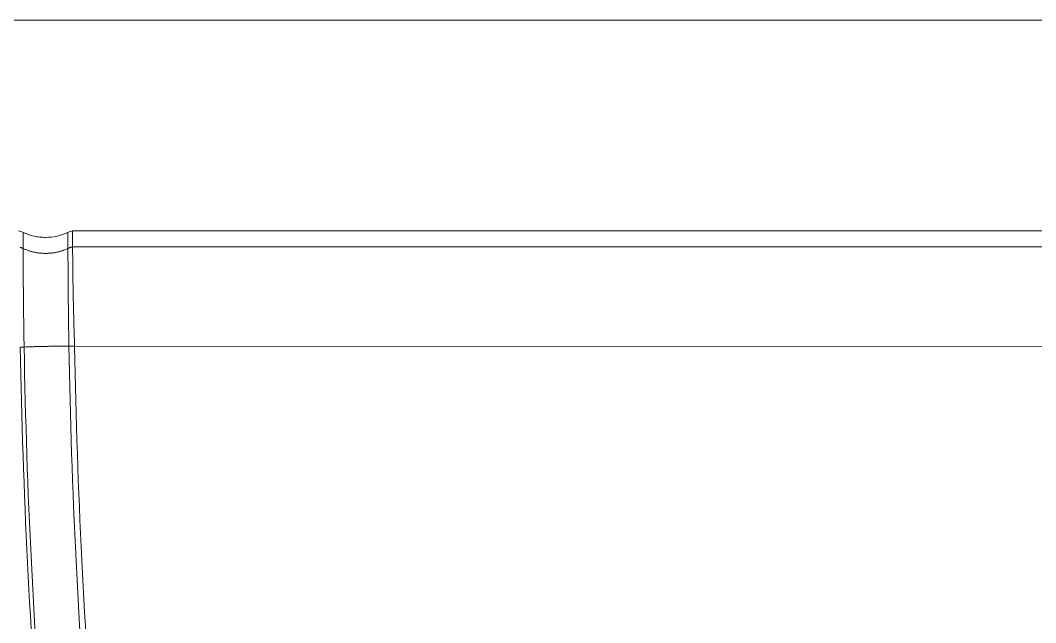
# Model space of a CAD drawing. Header units: millimetres. Extents: x 1448174 to 1599581, y -224422 to -106989.
# Drawn here: x 1488866.5 to 1488998.2, y -135801.3 to -135723.1 of the extents above; entities that cross this region are included whole.
import ezdxf

# ---------------------------------------------------------------- set-up
doc = ezdxf.new("R2010")
doc.units = ezdxf.units.MM
doc.header["$LTSCALE"] = 600
doc.header["$MEASUREMENT"] = 0
doc.layers.add('furniture', color=30, linetype='Continuous', lineweight=9)

msp = doc.modelspace()

# ---------------------------------------------------------------- linework, layer by layer
at = {"layer": 'furniture'}
for p, q in [((1488829.4231, -135723.0728), (1489167.0628, -135723.0728)), ((1489124.1138, -135750.3838), (1488873.2604, -135750.3838)), ((1488866.8412, -135752.6879), (1488867.019, -135752.7667)), ((1488872.658, -135752.6878), (1488872.6776, -135752.6789)), ((1488873.2629, -135752.4626), (1489124.1113, -135752.4625)), ((1488866.9676, -135765.4782), (1488866.9517, -135765.4789)), ((1488872.7833, -135765.3771), (1488872.6048, -135765.3761)), ((1488872.7833, -135765.3771), (1488872.807, -135765.3773)), ((1488873.5223, -135765.3781), (1488873.524, -135765.4399)), ((1489123.8511, -135765.4071), (1488873.524, -135765.4399))]:
    msp.add_line(p, q, dxfattribs=at)
for centre, radius, start, end in [((1488865.0164, -135756.6616), 4.3728, 70.413321, 70.695618), ((1488865.0153, -135756.6635), 4.3749, 70.126362, 70.408542), ((1488865.0165, -135756.6606), 4.3718, 69.845778, 70.128178), ((1488865.0186, -135756.6534), 4.3643, 69.556441, 69.839364), ((1488865.0158, -135756.6639), 4.3751, 69.287202, 69.569437), ((1488865.0066, -135756.6858), 4.3988, 68.995637, 69.276166), ((1488865.0186, -135756.6529), 4.3638, 68.705088, 68.988051), ((1488865.0472, -135756.5801), 4.2856, 68.41923, 68.707916), ((1488865.0092, -135756.6777), 4.3904, 68.146247, 68.426756), ((1488864.9036, -135756.9424), 4.6753, 67.890811, 68.152768), ((1488865.0404, -135756.5956), 4.3025, 67.550841, 67.839896), ((1488865.2718, -135756.0345), 3.6956, 67.200695, 67.545138), ((1488864.9434, -135756.8445), 4.5696, 67.078032, 67.339607), ((1488862.0538, -135763.6827), 11.9932, 66.99731, 67.087387), ((1488865.25, -135756.096), 3.7608, 66.282826, 66.651506), ((1488865.41, -135755.7366), 3.3674, 65.682781, 66.317072), ((1488863.1216, -135760.8953), 9.0109, 65.619421, 65.929727), ((1488869.71, -135746.4591), 6.8576, 246.895306, 248.527451), ((1488869.7628, -135746.3181), 7.0081, 248.547402, 250.154012), ((1488869.79, -135746.2496), 7.0818, 250.135533, 251.733815), ((1488869.7659, -135746.3002), 7.0262, 251.79104, 253.409479), ((1488869.7644, -135746.3124), 7.0142, 253.392348, 255.020385), ((1488869.7605, -135746.3053), 7.02, 255.066657, 256.699852), ((1488869.765, -135746.2969), 7.0292, 256.679649, 258.316208), ((1488869.7572, -135746.3049), 7.0198, 258.365222, 260.009161), ((1488869.7599, -135746.3047), 7.0204, 259.987503, 261.63541), ((1488869.7535, -135746.309), 7.0152, 261.682479, 263.335379), ((1488869.7566, -135746.3069), 7.0177, 263.312017, 264.967099), ((1488869.7509, -135746.3082), 7.0158, 265.012445, 266.670177), ((1488869.7533, -135746.3133), 7.0109, 266.648058, 268.308438), ((1488869.7474, -135746.3278), 6.9962, 268.353206, 270.017975), ((1488869.7513, -135746.3155), 7.0086, 269.986036, 271.647525), ((1488869.7453, -135746.2817), 7.0425, 271.688805, 273.340948), ((1488869.7489, -135746.3343), 6.9898, 273.336361, 275.00114), ((1488869.7539, -135746.4565), 6.8677, 275.048234, 276.742621), ((1488869.7484, -135746.3016), 7.0222, 276.639509, 278.28768), ((1488869.6845, -135745.8858), 7.4428, 278.312481, 279.855257), ((1488869.7554, -135746.44), 6.8847, 280.063733, 281.752591), ((1488869.9384, -135747.354), 5.9526, 281.820303, 283.811038), ((1488869.715, -135746.0523), 7.2706, 283.071867, 284.601065), ((1488867.1466, -135736.0797), 17.5686, 284.508035, 285.079746), ((1488869.951, -135747.2528), 6.054, 286.963044, 289.069775), ((1488870.1712, -135747.8542), 5.4136, 288.946524, 292.54379), ((1488867.1162, -135739.5718), 14.2388, 291.119808, 292.905005), ((1488874.482, -135756.6557), 4.367, 114.122377, 114.404649), ((1488874.4828, -135756.6577), 4.3692, 113.839462, 114.121592), ((1488874.4836, -135756.6604), 4.372, 113.553575, 113.835648), ((1488874.4829, -135756.6593), 4.3707, 113.268565, 113.550733), ((1488874.4831, -135756.659), 4.3705, 112.989967, 113.272175), ((1488874.4828, -135756.6591), 4.3705, 112.702943, 112.985169), ((1488874.4834, -135756.6613), 4.3728, 112.41777, 112.699997), ((1488874.4829, -135756.6599), 4.3713, 112.135445, 112.417687), ((1488874.4831, -135756.6603), 4.3717, 111.855011, 112.137277), ((1488874.4826, -135756.6603), 4.3715, 111.566106, 111.848426), ((1488874.4831, -135756.6602), 4.3716, 111.290055, 111.57232), ((1488874.4837, -135756.6632), 4.3746, 111.001341, 111.283467), ((1488874.4828, -135756.6614), 4.3726, 110.716885, 110.999208), ((1488874.4799, -135756.6536), 4.3642, 110.434051, 110.716873), ((1488874.4837, -135756.6634), 4.3748, 110.153909, 110.43602), ((1488874.4919, -135756.6883), 4.401, 109.861227, 110.141611), ((1488874.4809, -135756.6563), 4.3671, 109.585544, 109.868337), ((1488874.4533, -135756.5817), 4.2876, 109.284694, 109.573184), ((1488874.4902, -135756.6822), 4.3946, 109.025682, 109.305976), ((1488874.5822, -135756.9505), 4.6783, 108.757995, 109.019732), ((1488874.4602, -135756.5994), 4.3066, 108.434457, 108.723246), ((1488874.2673, -135756.0244), 3.7001, 108.072175, 108.41627), ((1488874.5485, -135756.8521), 4.5742, 107.943107, 108.204395), ((1488876.843, -135763.923), 12.0081, 107.874683, 107.964656), ((1488874.292, -135756.086), 3.7664, 107.165256, 107.533496), ((1488874.177, -135755.7089), 3.3722, 106.555968, 107.189404), ((1488875.8264, -135761.1188), 9.0279, 106.496603, 106.806448), ((1488861.6118, -135624.0462), 141.5342, 271.968845, 271.984332), ((1488864.7066, -135713.0439), 52.4828, 271.97203, 272.003875), ((1488864.5101, -135707.3572), 58.1728, 272.001403, 272.020008), ((1488859.9511, -135579.6288), 185.9826, 272.036624, 272.04114), ((1488864.0717, -135695.3623), 70.1757, 272.044487, 272.057708), ((1488864.5732, -135709.0593), 56.4696, 272.048179, 272.065665), ((1488864.2515, -135700.0596), 65.475, 272.063138, 272.077848), ((1488864.0516, -135694.7536), 70.7848, 272.083808, 272.097169), ((1488864.2218, -135699.3489), 66.1863, 272.095523, 272.109872), ((1488864.2914, -135701.2967), 64.2373, 272.111808, 272.126624), ((1488864.2597, -135700.3797), 65.1549, 272.124578, 272.139139), ((1488864.2523, -135700.184), 65.3507, 272.139219, 272.153699), ((1488864.2804, -135700.9025), 64.6317, 272.152695, 272.167306), ((1488864.2971, -135701.3672), 64.1667, 272.168123, 272.182816), ((1488864.3027, -135701.5719), 63.9619, 272.184787, 272.199497), ((1488864.3151, -135701.8647), 63.6688, 272.198485, 272.213231), ((1488864.3298, -135702.2175), 63.3157, 272.212234, 272.22703), ((1488864.3413, -135702.5366), 62.9964, 272.227893, 272.242742), ((1488864.3546, -135702.8825), 62.6503, 272.242956, 272.257847), ((1488864.3689, -135703.1855), 62.347, 272.255682, 272.270621), ((1488864.3794, -135703.5407), 61.9916, 272.27394, 272.288925), ((1488864.3942, -135703.886), 61.6459, 272.287996, 272.303034), ((1488864.4084, -135704.2153), 61.3164, 272.302114, 272.3172), ((1488864.4228, -135704.5469), 60.9845, 272.316293, 272.331428), ((1488864.4324, -135704.8393), 60.6919, 272.333622, 272.348798), ((1488864.449, -135705.2554), 60.2755, 272.349194, 272.364434), ((1488864.4679, -135705.6913), 59.8391, 272.36356, 272.378877), ((1488875.5815, -135982.4807), 217.1733, 92.165044, 92.273137), ((1488870.759, -135851.6568), 86.2607, 92.036584, 92.246917), ((1488871.3038, -135866.8555), 101.4692, 91.919875, 92.039025), ((1488877.4501, -136067.5072), 302.2148, 91.777994, 91.810044), ((1488872.0156, -135892.1066), 126.73, 91.697648, 91.782624), ((1488871.4676, -135871.1406), 105.7569, 91.628394, 91.737407), ((1488871.9953, -135890.0527), 124.6764, 91.532428, 91.623822), ((1488872.289, -135902.163), 136.7902, 91.43699, 91.51975), ((1488872.1279, -135895.8945), 130.5197, 91.347508, 91.435309), ((1488872.1002, -135894.2318), 128.8568, 91.262809, 91.352542), ((1488872.1634, -135897.4203), 132.046, 91.171935, 91.259753), ((1488872.1952, -135898.996), 133.6219, 91.084813, 91.171764), ((1488872.1827, -135898.5773), 133.203, 90.995421, 91.082814), ((1488872.1802, -135898.228), 132.8538, 90.9093, 90.996965), ((1488872.1724, -135898.0677), 132.6934, 90.819384, 90.90706), ((1488872.166, -135897.3677), 131.9934, 90.733012, 90.820951), ((1488872.1484, -135896.304), 130.9295, 90.642917, 90.73125), ((1488872.1355, -135894.8083), 129.4338, 90.5557, 90.644631), ((1488872.1158, -135893.1803), 127.8056, 90.464467, 90.553966), ((1488872.1038, -135891.113), 125.7384, 90.376325, 90.466643), ((1488872.0865, -135888.9771), 123.6024, 90.28371, 90.374773), ((1488872.0775, -135886.2119), 120.8371, 90.193714, 90.28596), ((1488872.0658, -135883.2985), 117.9237, 90.099363, 90.192806), ((1488872.0659, -135880.421), 115.0462, 90.00729, 90.101914), ((1488872.0621, -135878.0626), 112.6879, 89.910244, 90.005509), ((1488872.0759, -135873.4444), 108.0696, 89.815812, 89.913682), ((1488872.0959, -135867.5927), 102.2179, 89.714763, 89.816503), ((1488873.2172, -135701.9071), 63.4715, 269.629751, 269.651187), ((1488873.2181, -135701.2442), 64.1344, 269.653921, 269.675205), ((1488873.2231, -135700.6834), 64.6952, 269.673652, 269.694813), ((1488873.2271, -135700.2171), 65.1615, 269.693459, 269.714545), ((1488873.2266, -135699.7625), 65.6161, 269.716964, 269.737956), ((1488873.2307, -135699.2625), 66.1162, 269.736412, 269.757314), ((1488873.2323, -135698.7643), 66.6143, 269.757707, 269.778512), ((1488873.2337, -135698.3028), 67.0759, 269.778874, 269.799595), ((1488873.235, -135697.8185), 67.5601, 269.799924, 269.820555), ((1488873.2385, -135697.3674), 68.0112, 269.818814, 269.839366), ((1488873.2371, -135696.8917), 68.4869, 269.841609, 269.862069), ((1488873.2405, -135696.399), 68.9797, 269.860287, 269.880658), ((1488873.2411, -135695.9912), 69.3875, 269.88083, 269.901132), ((1488873.239, -135695.661), 69.7176, 269.903301, 269.923564), ((1488873.2422, -135695.0819), 70.2968, 269.921605, 269.941737), ((1488873.2429, -135694.2199), 71.1587, 269.941918, 269.961854), ((1488873.2426, -135694.3382), 71.0404, 269.962005, 269.982038), ((1488873.2401, -135695.2382), 70.1405, 269.983844, 270.004211), ((1488873.2451, -135693.0315), 72.3471, 270.000115, 270.019827), ((1488873.2392, -135687.9318), 77.4468, 270.022859, 270.041203), ((1488873.2411, -135693.7054), 71.6732, 270.042997, 270.063179), ((1488873.2524, -135703.4664), 61.9122, 270.062747, 270.08672), ((1488873.2404, -135688.386), 76.9927, 270.078619, 270.096735), ((1488873.0288, -135561.4651), 203.9137, 270.096, 270.102193), ((1488873.2527, -135701.4761), 63.9025, 270.125306, 270.150776), ((1488873.2719, -135707.656), 57.7227, 270.147903, 270.191459), ((1488872.9894, -135609.6469), 155.7321, 270.174879, 270.19605)]:
    msp.add_arc(centre, radius, start, end, dxfattribs=at)
for points in [[(1488866.8387, -135750.6104), (1488866.6427, -135750.5198), (1488866.4411, -135750.4442), (1488866.2339, -135750.3838)], [(1488873.2604, -135750.3838), (1488873.0531, -135750.4442), (1488872.8515, -135750.5198), (1488872.6555, -135750.6104)]]:
    msp.add_open_spline(points, degree=3, dxfattribs=at)
for points, knots in [([(1488872.6555, -135750.6104), (1488872.198, -135750.8219), (1488871.7233, -135750.9815), (1488870.7396, -135751.1972), (1488870.2434, -135751.2503), (1488869.4975, -135751.2502), (1488869.2484, -135751.2368), (1488868.749, -135751.1826), (1488868.5003, -135751.1417), (1488867.7689, -135750.9806), (1488867.2962, -135750.8219), (1488866.8387, -135750.6104)], [0, 0, 0, 0, 0.25, 0.25, 0.5, 0.5, 0.625, 0.625, 0.75, 0.75, 1, 1, 1, 1]), ([(1488866.8412, -135752.6879), (1488866.8412, -135752.6821), (1488866.8412, -135752.6763), (1488866.841, -135752.5832), (1488866.8406, -135752.4058), (1488866.8402, -135752.2336), (1488866.8397, -135751.97), (1488866.8395, -135751.7984), (1488866.8391, -135751.4586), (1488866.839, -135751.2904), (1488866.8388, -135751.0368), (1488866.8388, -135750.952), (1488866.8387, -135750.8241), (1488866.8387, -135750.7814), (1488866.8387, -135750.6959), (1488866.8387, -135750.6543), (1488866.8387, -135750.6104)], [0.000398958, 0.000398958, 0.000398958, 0.000398958, 0.005618422, 0.005618422, 0.083910369, 0.16742178, 0.16742178, 0.3344446, 0.3344446, 0.50146742, 0.50146742, 0.58497883, 0.58497883, 0.62673454, 0.62673454, 0.66809129, 0.66809129, 0.66809129, 0.66809129]), ([(1488872.6555, -135750.6104), (1488872.6555, -135750.6543), (1488872.6555, -135750.6959), (1488872.6555, -135750.7814), (1488872.6555, -135750.8241), (1488872.6556, -135750.952), (1488872.6556, -135751.0368), (1488872.6557, -135751.2904), (1488872.6559, -135751.4586), (1488872.6563, -135751.7984), (1488872.6565, -135751.9699), (1488872.657, -135752.2335), (1488872.6573, -135752.4058), (1488872.6577, -135752.5831), (1488872.658, -135752.6762), (1488872.658, -135752.6821), (1488872.658, -135752.6878)], [0.000398965, 0.000398965, 0.000398965, 0.000398965, 0.041755705, 0.041755705, 0.083511411, 0.083511411, 0.16702282, 0.16702282, 0.33404564, 0.33404564, 0.50106846, 0.50106846, 0.58457987, 0.66287182, 0.66287182, 0.66809129, 0.66809129, 0.66809129, 0.66809129]), ([(1488873.2604, -135750.3838), (1488873.2641, -135750.4271), (1488873.2604, -135750.4704), (1488873.2604, -135750.557), (1488873.2604, -135750.6869), (1488873.2605, -135750.9901), (1488873.2608, -135751.2499), (1488873.2614, -135751.7696), (1488873.2621, -135752.1161), (1488873.2628, -135752.4625)], [0, 0, 0, 0, 0.0625, 0.0625, 0.125, 0.25, 0.5, 0.5, 1, 1, 1, 1]), ([(1488866.9676, -135765.4782), (1488866.9605, -135765.0634), (1488866.9537, -135764.6557), (1488866.9441, -135764.0519), (1488866.941, -135763.852), (1488866.9364, -135763.5536), (1488866.9349, -135763.4544), (1488866.932, -135763.2565), (1488866.9305, -135763.1578), (1488866.9277, -135762.9606), (1488866.9262, -135762.8618), (1488866.9234, -135762.6641), (1488866.9221, -135762.5652), (1488866.918, -135762.2687), (1488866.9153, -135762.0713), (1488866.9076, -135761.4833), (1488866.9027, -135761.0965), (1488866.8939, -135760.3507), (1488866.8898, -135759.9807), (1488866.8822, -135759.2582), (1488866.8787, -135758.9056), (1488866.8724, -135758.2295), (1488866.8695, -135757.8962), (1488866.8643, -135757.2534), (1488866.862, -135756.9439), (1488866.8579, -135756.3631), (1488866.8561, -135756.0822), (1488866.8528, -135755.5493), (1488866.8514, -135755.2973), (1488866.849, -135754.8319), (1488866.8479, -135754.6057), (1488866.8466, -135754.2958), (1488866.8462, -135754.1972), (1488866.8454, -135754.0115), (1488866.8451, -135753.9245), (1488866.8445, -135753.7636), (1488866.8442, -135753.6866), (1488866.8437, -135753.5401), (1488866.8434, -135753.4706), (1488866.843, -135753.3393), (1488866.8428, -135753.2775), (1488866.8425, -135753.1623), (1488866.8423, -135753.1087), (1488866.842, -135753.0102), (1488866.8419, -135752.9652), (1488866.8417, -135752.8841), (1488866.8416, -135752.848), (1488866.8414, -135752.7853), (1488866.8414, -135752.7588), (1488866.8413, -135752.7264), (1488866.8413, -135752.7169), (1488866.8412, -135752.7005), (1488866.8412, -135752.6936), (1488866.8412, -135752.6879)], [0.66809129, 0.66809129, 0.66809129, 0.66809129, 0.68880841, 0.68880841, 0.69916697, 0.69916697, 0.70434625, 0.70434625, 0.70952553, 0.70952553, 0.71471735, 0.71471735, 0.71990917, 0.71990917, 0.7302928, 0.7302928, 0.75106008, 0.75106008, 0.771731, 0.771731, 0.79240192, 0.79240192, 0.81319071, 0.81319071, 0.8339795, 0.8339795, 0.85464096, 0.85464096, 0.87530242, 0.87530242, 0.89608447, 0.89608447, 0.90647549, 0.90647549, 0.91686651, 0.91686651, 0.9272582, 0.9272582, 0.93764988, 0.93764988, 0.94804157, 0.94804157, 0.95843325, 0.95843325, 0.96882494, 0.96882494, 0.97921663, 0.97921663, 0.98960831, 0.98960831, 0.99480416, 0.99480416, 1, 1, 1, 1]), ([(1488872.658, -135752.6878), (1488872.658, -135752.6935), (1488872.658, -135752.7004), (1488872.6581, -135752.7168), (1488872.6581, -135752.7263), (1488872.6582, -135752.7586), (1488872.6582, -135752.7852), (1488872.6584, -135752.8478), (1488872.6585, -135752.8838), (1488872.6587, -135752.9648), (1488872.6588, -135753.0098), (1488872.6591, -135753.1081), (1488872.6593, -135753.1615), (1488872.6596, -135753.2766), (1488872.6598, -135753.3382), (1488872.6602, -135753.4692), (1488872.6605, -135753.5386), (1488872.661, -135753.6847), (1488872.6612, -135753.7615), (1488872.6618, -135753.9218), (1488872.6622, -135754.0087), (1488872.6629, -135754.1937), (1488872.6634, -135754.292), (1488872.6647, -135754.6008), (1488872.6658, -135754.8261), (1488872.6682, -135755.2893), (1488872.6696, -135755.5401), (1488872.6728, -135756.0701), (1488872.6746, -135756.3493), (1488872.6787, -135756.9262), (1488872.681, -135757.2336), (1488872.6862, -135757.8717), (1488872.6891, -135758.2024), (1488872.6953, -135758.8727), (1488872.6987, -135759.2222), (1488872.7063, -135759.9383), (1488872.7103, -135760.3048), (1488872.7191, -135761.0429), (1488872.7238, -135761.4258), (1488872.7315, -135762.0079), (1488872.7341, -135762.2032), (1488872.7382, -135762.4965), (1488872.7396, -135762.5944), (1488872.7423, -135762.7899), (1488872.7437, -135762.8876), (1488872.7466, -135763.0826), (1488872.748, -135763.1803), (1488872.7509, -135763.376), (1488872.7524, -135763.4741), (1488872.7569, -135763.7692), (1488872.76, -135763.9669), (1488872.7695, -135764.5638), (1488872.7762, -135764.9669), (1488872.7833, -135765.3771)], [0.66809129, 0.66809129, 0.66809129, 0.66809129, 0.67328713, 0.67328713, 0.67848297, 0.67848297, 0.68887466, 0.68887466, 0.69926634, 0.69926634, 0.70965803, 0.70965803, 0.72004972, 0.72004972, 0.7304414, 0.7304414, 0.74083309, 0.74083309, 0.75122478, 0.75122478, 0.7616158, 0.7616158, 0.77200682, 0.77200682, 0.79278886, 0.79278886, 0.81345032, 0.81345032, 0.83411178, 0.83411178, 0.85490057, 0.85490057, 0.87568936, 0.87568936, 0.89636029, 0.89636029, 0.91703121, 0.91703121, 0.93779848, 0.93779848, 0.94818212, 0.94818212, 0.95337393, 0.95337393, 0.95856575, 0.95856575, 0.96374503, 0.96374503, 0.96892431, 0.96892431, 0.97928288, 0.97928288, 1, 1, 1, 1]), ([(1488873.2628, -135752.4625), (1488873.263, -135752.4842), (1488873.2621, -135752.5253), (1488873.2626, -135752.6453), (1488873.264, -135752.7243), (1488873.2654, -135752.92), (1488873.2659, -135753.0367), (1488873.2676, -135753.309), (1488873.2686, -135753.4635), (1488873.2723, -135753.977), (1488873.2759, -135754.387), (1488873.2829, -135755.1052), (1488873.2881, -135755.3613), (1488873.2945, -135755.898), (1488873.2958, -135756.1797), (1488873.3038, -135756.7693), (1488873.3105, -135757.0772), (1488873.3209, -135757.7198), (1488873.3245, -135758.056), (1488873.3371, -135758.7484), (1488873.3462, -135759.1027), (1488873.3615, -135759.8271), (1488873.3677, -135760.1971), (1488873.3856, -135760.9528), (1488873.3977, -135761.3384), (1488873.419, -135762.1257), (1488873.428, -135762.528), (1488873.4522, -135763.3338), (1488873.4639, -135763.7393), (1488873.4913, -135764.555), (1488873.507, -135764.9652), (1488873.5223, -135765.3781)], [0, 0, 0, 0, 0.0625, 0.0625, 0.125, 0.125, 0.1875, 0.1875, 0.25, 0.25, 0.375, 0.375, 0.4375, 0.4375, 0.5, 0.5, 0.5625, 0.5625, 0.625, 0.625, 0.6875, 0.6875, 0.75, 0.75, 0.8125, 0.8125, 0.875, 0.875, 0.9375, 0.9375, 1, 1, 1, 1]), ([(1488875.0121, -135872.8759), (1488873.7972, -135864.3354), (1488872.7095, -135855.7787), (1488870.7628, -135838.4011), (1488869.9112, -135829.5824), (1488868.458, -135811.6806), (1488867.8643, -135802.6009), (1488866.9496, -135784.1789), (1488866.6367, -135774.8409), (1488866.4743, -135765.4969)], [0, 0, 0, 0, 0.2400767, 0.2400767, 0.48667038, 0.48667038, 0.73993011, 0.73993011, 1, 1, 1, 1]), ([(1488875.4994, -135872.7964), (1488874.2852, -135864.2607), (1488873.1983, -135855.7089), (1488871.2529, -135838.3411), (1488870.4018, -135829.5273), (1488868.9497, -135811.6357), (1488868.3564, -135802.5612), (1488867.4425, -135784.1496), (1488867.1299, -135774.817), (1488866.9676, -135765.4782)], [0, 0, 0, 0, 0.2400767, 0.2400767, 0.48667038, 0.48667038, 0.73993011, 0.73993011, 1, 1, 1, 1]), ([(1488872.7833, -135765.3771), (1488872.9444, -135774.6534), (1488873.2549, -135783.9236), (1488874.1627, -135802.212), (1488874.7521, -135811.2258), (1488876.1945, -135828.9977), (1488877.0399, -135837.7524), (1488878.9722, -135855.004), (1488880.0519, -135863.4986), (1488881.2579, -135871.9771)], [0, 0, 0, 0, 0.26006989, 0.26006989, 0.51332962, 0.51332962, 0.7599233, 0.7599233, 1, 1, 1, 1]), ([(1488873.5241, -135765.4399), (1488873.6854, -135774.6876), (1488873.9955, -135783.9292), (1488874.9018, -135802.1813), (1488875.4907, -135811.1874), (1488876.9322, -135828.944), (1488877.777, -135837.6913), (1488879.708, -135854.9281), (1488880.7868, -135863.4153), (1488881.9919, -135871.8866)], [0.000578332, 0.000578332, 0.000578332, 0.000578332, 0.26006989, 0.26006989, 0.51332962, 0.51332962, 0.7599233, 0.7599233, 1, 1, 1, 1])]:
    msp.add_open_spline(points, degree=3, knots=knots, dxfattribs=at)

doc.saveas('drawing.dxf')
